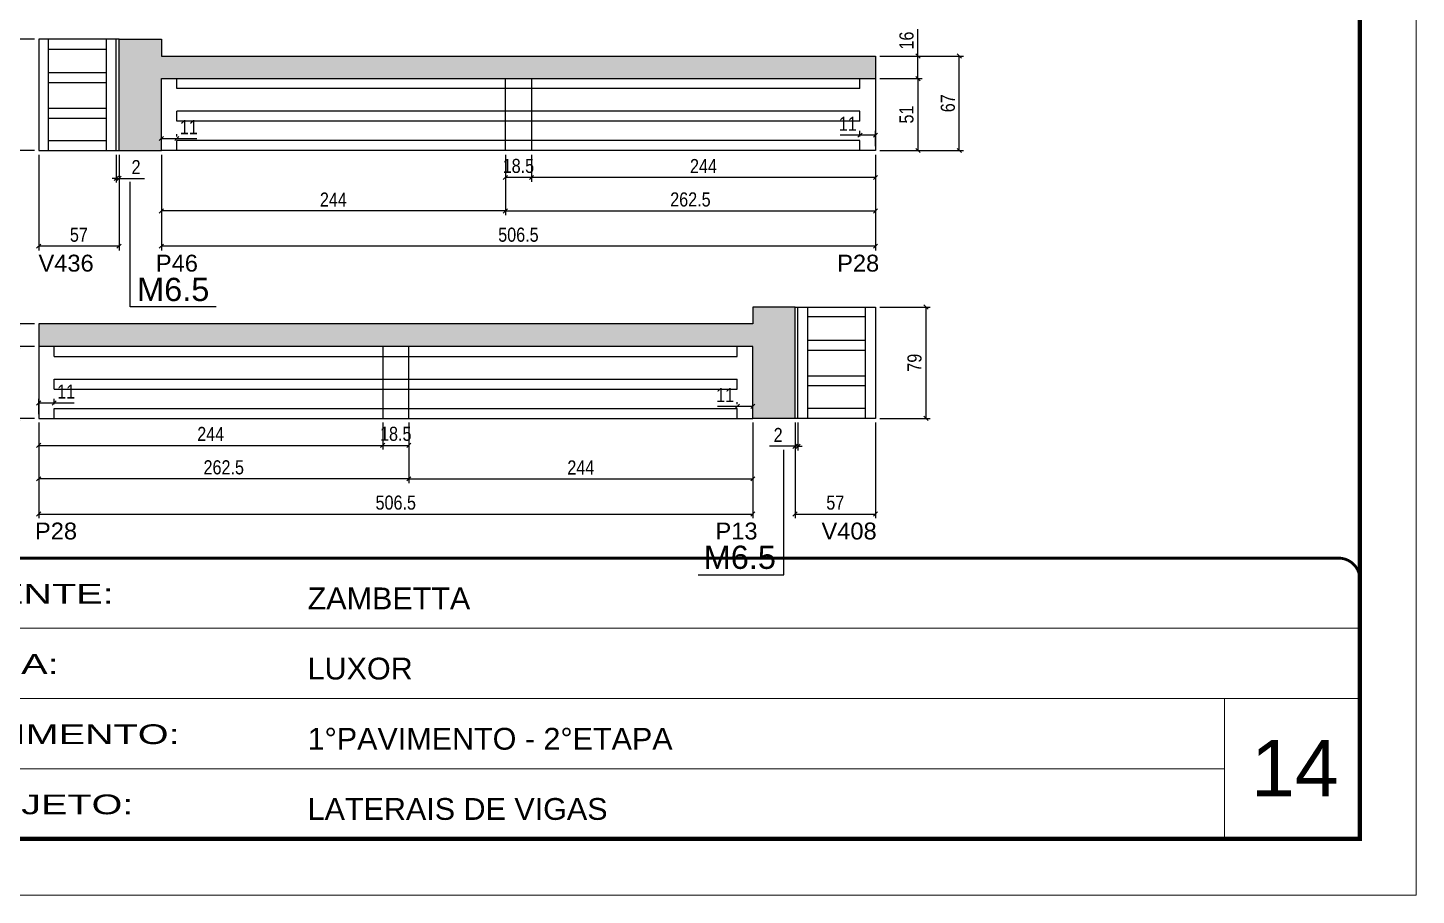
# Model space of a CAD drawing. Extents: x 3309 to 9563, y -2522 to 14608.
# Drawn here: x 5408 to 6393, y 10112 to 10728 of the extents above; entities that cross this region are included whole.
import ezdxf

# ---------------------------------------------------------------- set-up
doc = ezdxf.new("R2010")
doc.units = 0
doc.linetypes.add('CONTINUO', pattern=[0])
doc.linetypes.add('DASHED', pattern=[0.75, 0.5, -0.25])
for name, color, linetype in [('5', 5, 'Continuous'), ('COTA', 241, 'Continuous'), ('NOMENCLATURA', 7, 'Continuous'), ('Painéis', 200, 'Continuous'), ('SARR_2.2x7', 40, 'Continuous')]:
    doc.layers.add(name, color=color, linetype=linetype)
for name, color, linetype, lineweight in [('CARIMBO', 255, 'Continuous', 9), ('Folhas', 255, 'Continuous', 9), ('SARRAFO DE PRESSAO', 251, 'DASHED', 9)]:
    doc.layers.add(name, color=color, linetype=linetype, lineweight=lineweight)
doc.styles.add('ARIAL', font='arial.ttf')
doc.styles.add('COTA TECNICA', font='techl___.ttf', dxfattribs={"height": 10})
doc.styles.get("Standard").update_dxf_attribs({"font": 'arial.ttf'})
doc.styles.add('Tecnologia', font='')
doc.styles.get('Tecnologia').set_extended_font_data('Forgotten Futurist')
doc.dimstyles.new('PAINEL', dxfattribs={"dimtxt": 10, "dimasz": 3, "dimexe": 3, "dimexo": 3, "dimgap": 3, "dimtad": 1, "dimdec": 1, "dimzin": 12, "dimdsep": 46, "dimtxsty": 'COTA TECNICA', "dimblk1": 'OBLIQUE', "dimblk2": 'OBLIQUE', "dimsah": 1, "dimcen": 0.9, "dimclrd": 4, "dimclre": 4, "dimclrt": 240, "dimadec": 1, "dimazin": 3, "dimtfac": 1, "dimtdec": 1, "dimtmove": 0, "dimatfit": 3, "dimfxl": 1, "dimtolj": 1, "dimtzin": 12, "dimarcsym": 0})

# ---------------------------------------------------------------- blocks, each defined once
blk = doc.blocks.new('9999999999')
at = {"color": 30, "linetype": 'CONTINUO'}
for p, q in [((98564.56, 34379.64), (99583.98, 34379.64)), ((98564.56, 34329.83), (99487.98, 34329.83)), ((99583.98, 34329.83), (99487.98, 34329.83)), ((99487.98, 34329.83), (99487.98, 34230.21)), ((98564.56, 34280.02), (99487.98, 34280.02))]:
    blk.add_line(p, q, dxfattribs=at)
at = {"color": 30, "linetype": 'CONTINUO', "const_width": 2}
blk.add_lwpolyline([(99583.98, 34230.21), (99583.98, 34414.45, 0.414214), (99568.98, 34429.45), (98228.98, 34429.45, 0.414214), (98213.98, 34414.45), (98213.98, 34245.21, 0.414214), (98228.98, 34230.21), (99583.98, 34230.21)], format="xyb", dxfattribs=at)
at = {"layer": 'Folhas'}
blk.add_lwpolyline([(98138.98, 34190.21), (99623.98, 34190.21), (99623.98, 35240.21), (98138.98, 35240.21)], close=True, dxfattribs=at)
at = {"layer": 'Folhas', "color": 30, "const_width": 3}
blk.add_lwpolyline([(98213.98, 34230.21), (99583.98, 34230.21), (99583.98, 35200.21), (98213.98, 35200.21)], close=True, dxfattribs=at)
at = {"color": 7, "linetype": 'Continuous', "ltscale": 5, "style": 'ARIAL'}
for s, height, p in [('ZAMBETTA', 15.483, (98837.68, 34393.13)), ('LUXOR', 15.483, (98837.68, 34343.32)), ('1°PAVIMENTO - 2°ETAPA', 15.4829, (98837.68, 34293.51)), ('LATERAIS DE VIGAS', 15.4829, (98837.68, 34243.7))]:
    blk.add_text(s, height=height, dxfattribs=at).set_placement(p)
at = {"layer": 'Folhas', "color": 7, "style": 'Tecnologia', "width": 1.5}
for s, p in [('CLIENTE:', (98573.65, 34397.17)), ('OBRA:', (98573.65, 34347.31)), ('PAVIMENTO:', (98573.65, 34297.5)), ('PROJETO:', (98573.65, 34247.69))]:
    blk.add_text(s, height=14, dxfattribs=at).set_placement(p)
blk = doc.blocks.new('_Oblique')
at = {"color": 0, "linetype": 'ByBlock', "lineweight": -2}
blk.add_line((-0.5, -0.5), (0.5, 0.5), dxfattribs=at)
blk = doc.blocks.new('*D401')
at = {"layer": 'COTA', "color": 4, "lineweight": -2, "transparency": 16777216}
for p, q in [((5415.82, 10637.69), (5415.82, 10569.75)), ((5472.82, 10637.69), (5472.82, 10569.75)), ((5472.82, 10572.75), (5415.82, 10572.75))]:
    blk.add_line(p, q, dxfattribs=at)
at = {"layer": 'Defpoints', "color": 0, "transparency": 16777216}
for p in [(5415.82, 10640.69), (5472.82, 10640.69), (5415.82, 10572.75)]:
    blk.add_point(p, dxfattribs=at)
at = {"layer": 'COTA', "color": 4, "lineweight": -2, "transparency": 16777216, "xscale": 3, "yscale": 3, "zscale": 3, "rotation": 180}
blk.add_blockref('_Oblique', (5415.82, 10572.75), dxfattribs=at)
at = {"layer": 'COTA', "color": 4, "lineweight": -2, "transparency": 16777216, "xscale": 3, "yscale": 3, "zscale": 3}
blk.add_blockref('_Oblique', (5472.82, 10572.75), dxfattribs=at)
at = {"layer": 'COTA', "color": 240, "transparency": 16777216, "insert": (5444.32, 10580.86), "char_height": 10, "attachment_point": 5, "style": 'COTA TECNICA'}
blk.add_mtext('\\A1;57', dxfattribs=at)
blk = doc.blocks.new('*D402')
at = {"layer": 'COTA', "color": 4, "lineweight": -2, "transparency": 16777216}
for p, q in [((5502.82, 10637.69), (5502.82, 10569.75)), ((6009.32, 10637.69), (6009.32, 10569.75)), ((6009.32, 10572.75), (5502.82, 10572.75))]:
    blk.add_line(p, q, dxfattribs=at)
at = {"layer": 'Defpoints', "color": 0, "transparency": 16777216}
for p in [(5502.82, 10640.69), (6009.32, 10640.69), (5502.82, 10572.75)]:
    blk.add_point(p, dxfattribs=at)
at = {"layer": 'COTA', "color": 4, "lineweight": -2, "transparency": 16777216, "xscale": 3, "yscale": 3, "zscale": 3, "rotation": 180}
blk.add_blockref('_Oblique', (5502.82, 10572.75), dxfattribs=at)
at = {"layer": 'COTA', "color": 4, "lineweight": -2, "transparency": 16777216, "xscale": 3, "yscale": 3, "zscale": 3}
blk.add_blockref('_Oblique', (6009.32, 10572.75), dxfattribs=at)
at = {"layer": 'COTA', "color": 240, "transparency": 16777216, "insert": (5756.07, 10580.86), "char_height": 10, "attachment_point": 5, "style": 'COTA TECNICA'}
blk.add_mtext('\\A1;506.5', dxfattribs=at)
blk = doc.blocks.new('*D403')
at = {"layer": 'COTA', "color": 4, "lineweight": -2, "transparency": 16777216}
for p, q in [((5765.32, 10637.69), (5765.32, 10618.54)), ((6009.32, 10637.69), (6009.32, 10618.54)), ((6009.32, 10621.54), (5765.32, 10621.54))]:
    blk.add_line(p, q, dxfattribs=at)
at = {"layer": 'Defpoints', "color": 0, "transparency": 16777216}
for p in [(5765.32, 10640.69), (6009.32, 10640.69), (5765.32, 10621.54)]:
    blk.add_point(p, dxfattribs=at)
at = {"layer": 'COTA', "color": 4, "lineweight": -2, "transparency": 16777216, "xscale": 3, "yscale": 3, "zscale": 3, "rotation": 180}
blk.add_blockref('_Oblique', (5765.32, 10621.54), dxfattribs=at)
at = {"layer": 'COTA', "color": 4, "lineweight": -2, "transparency": 16777216, "xscale": 3, "yscale": 3, "zscale": 3}
blk.add_blockref('_Oblique', (6009.32, 10621.54), dxfattribs=at)
at = {"layer": 'COTA', "color": 240, "transparency": 16777216, "insert": (5887.32, 10629.62), "char_height": 10, "attachment_point": 5, "style": 'COTA TECNICA'}
blk.add_mtext('\\A1;244', dxfattribs=at)
blk = doc.blocks.new('*D397')
at = {"layer": 'COTA', "color": 4, "lineweight": -2, "transparency": 16777216}
for p, q in [((5502.82, 10637.69), (5502.82, 10594.76)), ((5746.82, 10637.69), (5746.82, 10594.76)), ((5746.82, 10597.76), (5502.82, 10597.76))]:
    blk.add_line(p, q, dxfattribs=at)
at = {"layer": 'Defpoints', "color": 0, "transparency": 16777216}
for p in [(5502.82, 10640.69), (5746.82, 10640.69), (5502.82, 10597.76)]:
    blk.add_point(p, dxfattribs=at)
at = {"layer": 'COTA', "color": 4, "lineweight": -2, "transparency": 16777216, "xscale": 3, "yscale": 3, "zscale": 3, "rotation": 180}
blk.add_blockref('_Oblique', (5502.82, 10597.76), dxfattribs=at)
at = {"layer": 'COTA', "color": 4, "lineweight": -2, "transparency": 16777216, "xscale": 3, "yscale": 3, "zscale": 3}
blk.add_blockref('_Oblique', (5746.82, 10597.76), dxfattribs=at)
at = {"layer": 'COTA', "color": 240, "transparency": 16777216, "insert": (5624.82, 10605.83), "char_height": 10, "attachment_point": 5, "style": 'COTA TECNICA'}
blk.add_mtext('\\A1;244', dxfattribs=at)
blk = doc.blocks.new('*D404')
at = {"layer": 'COTA', "color": 4, "lineweight": -2, "transparency": 16777216}
for p, q in [((5746.82, 10637.69), (5746.82, 10618.54)), ((5765.32, 10637.69), (5765.32, 10618.54)), ((5765.32, 10621.54), (5746.82, 10621.54))]:
    blk.add_line(p, q, dxfattribs=at)
at = {"layer": 'Defpoints', "color": 0, "transparency": 16777216}
for p in [(5746.82, 10640.69), (5765.32, 10640.69), (5746.82, 10621.54)]:
    blk.add_point(p, dxfattribs=at)
at = {"layer": 'COTA', "color": 4, "lineweight": -2, "transparency": 16777216, "xscale": 3, "yscale": 3, "zscale": 3, "rotation": 180}
blk.add_blockref('_Oblique', (5746.82, 10621.54), dxfattribs=at)
at = {"layer": 'COTA', "color": 4, "lineweight": -2, "transparency": 16777216, "xscale": 3, "yscale": 3, "zscale": 3}
blk.add_blockref('_Oblique', (5765.32, 10621.54), dxfattribs=at)
at = {"layer": 'COTA', "color": 240, "transparency": 16777216, "insert": (5756.07, 10629.68), "char_height": 10, "attachment_point": 5, "style": 'COTA TECNICA'}
blk.add_mtext('\\A1;18.5', dxfattribs=at)
blk = doc.blocks.new('*D405')
at = {"layer": 'COTA', "color": 4, "lineweight": -2, "transparency": 16777216}
for p, q in [((6012.32, 10691.69), (6042.47, 10691.69)), ((6039.47, 10691.69), (6039.47, 10640.69)), ((6012.32, 10640.69), (6042.47, 10640.69))]:
    blk.add_line(p, q, dxfattribs=at)
at = {"layer": 'Defpoints', "color": 0, "transparency": 16777216}
for p in [(6009.32, 10691.69), (6009.32, 10640.69), (6039.47, 10640.69)]:
    blk.add_point(p, dxfattribs=at)
at = {"layer": 'COTA', "color": 4, "lineweight": -2, "transparency": 16777216, "xscale": 3, "yscale": 3, "zscale": 3}
for p, rotation in [((6039.47, 10691.69), 90), ((6039.47, 10640.69), 270)]:
    blk.add_blockref('_Oblique', p, dxfattribs=dict(at, rotation=rotation))
at = {"layer": 'COTA', "color": 240, "transparency": 16777216, "insert": (6031.36, 10666.19), "char_height": 10, "attachment_point": 5, "rotation": 90, "style": 'COTA TECNICA'}
blk.add_mtext('\\A1;51', dxfattribs=at)
blk = doc.blocks.new('*D406')
at = {"layer": 'COTA', "color": 4, "lineweight": -2, "transparency": 16777216}
for p, q in [((6039.47, 10707.69), (6039.47, 10726.7)), ((6012.32, 10707.69), (6042.47, 10707.69)), ((6039.47, 10691.69), (6039.47, 10707.69)), ((6012.32, 10691.69), (6042.47, 10691.69))]:
    blk.add_line(p, q, dxfattribs=at)
at = {"layer": 'Defpoints', "color": 0, "transparency": 16777216}
for p in [(6009.32, 10707.69), (6039.47, 10707.69), (6009.32, 10691.69)]:
    blk.add_point(p, dxfattribs=at)
at = {"layer": 'COTA', "color": 4, "lineweight": -2, "transparency": 16777216, "xscale": 3, "yscale": 3, "zscale": 3}
for p, rotation in [((6039.47, 10707.69), 90), ((6039.47, 10691.69), 270)]:
    blk.add_blockref('_Oblique', p, dxfattribs=dict(at, rotation=rotation))
at = {"layer": 'COTA', "color": 240, "transparency": 16777216, "insert": (6031.37, 10718.7), "char_height": 10, "attachment_point": 5, "rotation": 90, "style": 'COTA TECNICA'}
blk.add_mtext('\\A1;16', dxfattribs=at)
blk = doc.blocks.new('*D407')
at = {"layer": 'COTA', "color": 4, "lineweight": -2, "transparency": 16777216}
for p, q in [((6012.32, 10707.69), (6071.8, 10707.69)), ((6068.8, 10640.69), (6068.8, 10707.69)), ((6012.32, 10640.69), (6071.8, 10640.69))]:
    blk.add_line(p, q, dxfattribs=at)
at = {"layer": 'Defpoints', "color": 0, "transparency": 16777216}
for p in [(6009.32, 10707.69), (6068.8, 10707.69), (6009.32, 10640.69)]:
    blk.add_point(p, dxfattribs=at)
at = {"layer": 'COTA', "color": 4, "lineweight": -2, "transparency": 16777216, "xscale": 3, "yscale": 3, "zscale": 3}
for p, rotation in [((6068.8, 10707.69), 90), ((6068.8, 10640.69), 270)]:
    blk.add_blockref('_Oblique', p, dxfattribs=dict(at, rotation=rotation))
at = {"layer": 'COTA', "color": 240, "transparency": 16777216, "insert": (6060.7, 10674.19), "char_height": 10, "attachment_point": 5, "rotation": 90, "style": 'COTA TECNICA'}
blk.add_mtext('\\A1;67', dxfattribs=at)
blk = doc.blocks.new('*D408')
at = {"layer": 'COTA', "color": 4, "lineweight": -2, "transparency": 16777216}
for p, q in [((5746.82, 10637.69), (5746.82, 10594.76)), ((6009.32, 10637.69), (6009.32, 10594.76)), ((5746.82, 10597.76), (6009.32, 10597.76))]:
    blk.add_line(p, q, dxfattribs=at)
at = {"layer": 'Defpoints', "color": 0, "transparency": 16777216}
for p in [(5746.82, 10640.69), (6009.32, 10640.69), (6009.32, 10597.76)]:
    blk.add_point(p, dxfattribs=at)
at = {"layer": 'COTA', "color": 4, "lineweight": -2, "transparency": 16777216, "xscale": 3, "yscale": 3, "zscale": 3, "rotation": 180}
blk.add_blockref('_Oblique', (5746.82, 10597.76), dxfattribs=at)
at = {"layer": 'COTA', "color": 4, "lineweight": -2, "transparency": 16777216, "xscale": 3, "yscale": 3, "zscale": 3}
blk.add_blockref('_Oblique', (6009.32, 10597.76), dxfattribs=at)
at = {"layer": 'COTA', "color": 240, "transparency": 16777216, "insert": (5878.07, 10605.87), "char_height": 10, "attachment_point": 5, "style": 'COTA TECNICA'}
blk.add_mtext('\\A1;262.5', dxfattribs=at)
blk = doc.blocks.new('*D409')
at = {"layer": 'COTA', "color": 4, "lineweight": -2, "transparency": 16777216}
for p, q in [((5502.82, 10650.69), (5502.82, 10652.16)), ((5502.82, 10649.16), (5513.82, 10649.16)), ((5513.82, 10650.69), (5513.82, 10652.16)), ((5513.82, 10649.16), (5527.91, 10649.16))]:
    blk.add_line(p, q, dxfattribs=at)
at = {"layer": 'Defpoints', "color": 0, "transparency": 16777216}
for p in [(5502.82, 10647.69), (5513.82, 10649.16), (5513.82, 10647.69)]:
    blk.add_point(p, dxfattribs=at)
at = {"layer": 'COTA', "color": 4, "lineweight": -2, "transparency": 16777216, "xscale": 3, "yscale": 3, "zscale": 3, "rotation": 180}
blk.add_blockref('_Oblique', (5502.82, 10649.16), dxfattribs=at)
at = {"layer": 'COTA', "color": 4, "lineweight": -2, "transparency": 16777216, "xscale": 3, "yscale": 3, "zscale": 3}
blk.add_blockref('_Oblique', (5513.82, 10649.16), dxfattribs=at)
at = {"layer": 'COTA', "color": 240, "transparency": 16777216, "insert": (5522.36, 10657.22), "char_height": 10, "attachment_point": 5, "style": 'COTA TECNICA'}
blk.add_mtext('\\A1;11', dxfattribs=at)
blk = doc.blocks.new('*D410')
at = {"layer": 'COTA', "color": 4, "lineweight": -2, "transparency": 16777216}
for p, q in [((5998.32, 10651.59), (5984.23, 10651.59)), ((5998.32, 10650.69), (5998.32, 10654.59)), ((6009.32, 10651.59), (5998.32, 10651.59)), ((6009.32, 10643.69), (6009.32, 10654.59))]:
    blk.add_line(p, q, dxfattribs=at)
at = {"layer": 'Defpoints', "color": 0, "transparency": 16777216}
for p in [(5998.32, 10651.59), (5998.32, 10647.69), (6009.32, 10640.69)]:
    blk.add_point(p, dxfattribs=at)
at = {"layer": 'COTA', "color": 4, "lineweight": -2, "transparency": 16777216, "xscale": 3, "yscale": 3, "zscale": 3, "rotation": 180}
blk.add_blockref('_Oblique', (5998.32, 10651.59), dxfattribs=at)
at = {"layer": 'COTA', "color": 4, "lineweight": -2, "transparency": 16777216, "xscale": 3, "yscale": 3, "zscale": 3}
blk.add_blockref('_Oblique', (6009.32, 10651.59), dxfattribs=at)
at = {"layer": 'COTA', "color": 240, "transparency": 16777216, "insert": (5989.77, 10659.65), "char_height": 10, "attachment_point": 5, "style": 'COTA TECNICA'}
blk.add_mtext('\\A1;11', dxfattribs=at)
blk = doc.blocks.new('*D398')
at = {"layer": 'COTA', "color": 4, "lineweight": -2, "transparency": 16777216}
for p, q in [((5470.82, 10637.69), (5470.82, 10617.9)), ((5472.82, 10637.69), (5472.82, 10617.9)), ((5470.82, 10620.9), (5467.82, 10620.9)), ((5470.82, 10620.9), (5472.82, 10620.9)), ((5472.82, 10620.9), (5490.93, 10620.9))]:
    blk.add_line(p, q, dxfattribs=at)
at = {"layer": 'Defpoints', "color": 0, "transparency": 16777216}
for p in [(5470.82, 10640.69), (5472.82, 10640.69), (5472.82, 10620.9)]:
    blk.add_point(p, dxfattribs=at)
at = {"layer": 'COTA', "color": 4, "lineweight": -2, "transparency": 16777216, "xscale": 3, "yscale": 3, "zscale": 3}
blk.add_blockref('_Oblique', (5470.82, 10620.9), dxfattribs=at)
at = {"layer": 'COTA', "color": 4, "lineweight": -2, "transparency": 16777216, "xscale": 3, "yscale": 3, "zscale": 3, "rotation": 180}
blk.add_blockref('_Oblique', (5472.82, 10620.9), dxfattribs=at)
at = {"layer": 'COTA', "color": 240, "transparency": 16777216, "insert": (5484.87, 10628.9), "char_height": 10, "attachment_point": 5, "style": 'COTA TECNICA'}
blk.add_mtext('\\A1;2', dxfattribs=at)
blk = doc.blocks.new('*D411')
at = {"layer": 'COTA', "color": 4, "lineweight": -2, "transparency": 16777216}
for p, q in [((5952.32, 10447.58), (5952.32, 10379.63)), ((6009.32, 10447.58), (6009.32, 10379.63)), ((5952.32, 10382.63), (6009.32, 10382.63))]:
    blk.add_line(p, q, dxfattribs=at)
at = {"layer": 'Defpoints', "color": 0, "transparency": 16777216}
for p in [(5952.32, 10450.58), (6009.32, 10450.58), (6009.32, 10382.63)]:
    blk.add_point(p, dxfattribs=at)
at = {"layer": 'COTA', "color": 4, "lineweight": -2, "transparency": 16777216, "xscale": 3, "yscale": 3, "zscale": 3, "rotation": 180}
blk.add_blockref('_Oblique', (5952.32, 10382.63), dxfattribs=at)
at = {"layer": 'COTA', "color": 4, "lineweight": -2, "transparency": 16777216, "xscale": 3, "yscale": 3, "zscale": 3}
blk.add_blockref('_Oblique', (6009.32, 10382.63), dxfattribs=at)
at = {"layer": 'COTA', "color": 240, "transparency": 16777216, "insert": (5980.82, 10390.74), "char_height": 10, "attachment_point": 5, "style": 'COTA TECNICA'}
blk.add_mtext('\\A1;57', dxfattribs=at)
blk = doc.blocks.new('*D412')
at = {"layer": 'COTA', "color": 4, "lineweight": -2, "transparency": 16777216}
for p, q in [((5415.82, 10447.58), (5415.82, 10379.63)), ((5922.32, 10447.58), (5922.32, 10379.63)), ((5415.82, 10382.63), (5922.32, 10382.63))]:
    blk.add_line(p, q, dxfattribs=at)
at = {"layer": 'Defpoints', "color": 0, "transparency": 16777216}
for p in [(5415.82, 10450.58), (5922.32, 10450.58), (5922.32, 10382.63)]:
    blk.add_point(p, dxfattribs=at)
at = {"layer": 'COTA', "color": 4, "lineweight": -2, "transparency": 16777216, "xscale": 3, "yscale": 3, "zscale": 3, "rotation": 180}
blk.add_blockref('_Oblique', (5415.82, 10382.63), dxfattribs=at)
at = {"layer": 'COTA', "color": 4, "lineweight": -2, "transparency": 16777216, "xscale": 3, "yscale": 3, "zscale": 3}
blk.add_blockref('_Oblique', (5922.32, 10382.63), dxfattribs=at)
at = {"layer": 'COTA', "color": 240, "transparency": 16777216, "insert": (5669.07, 10390.74), "char_height": 10, "attachment_point": 5, "style": 'COTA TECNICA'}
blk.add_mtext('\\A1;506.5', dxfattribs=at)
blk = doc.blocks.new('*D413')
at = {"layer": 'COTA', "color": 4, "lineweight": -2, "transparency": 16777216}
for p, q in [((5415.82, 10447.58), (5415.82, 10428.43)), ((5659.82, 10447.58), (5659.82, 10428.43)), ((5415.82, 10431.43), (5659.82, 10431.43))]:
    blk.add_line(p, q, dxfattribs=at)
at = {"layer": 'Defpoints', "color": 0, "transparency": 16777216}
for p in [(5415.82, 10450.58), (5659.82, 10450.58), (5659.82, 10431.43)]:
    blk.add_point(p, dxfattribs=at)
at = {"layer": 'COTA', "color": 4, "lineweight": -2, "transparency": 16777216, "xscale": 3, "yscale": 3, "zscale": 3, "rotation": 180}
blk.add_blockref('_Oblique', (5415.82, 10431.43), dxfattribs=at)
at = {"layer": 'COTA', "color": 4, "lineweight": -2, "transparency": 16777216, "xscale": 3, "yscale": 3, "zscale": 3}
blk.add_blockref('_Oblique', (5659.82, 10431.43), dxfattribs=at)
at = {"layer": 'COTA', "color": 240, "transparency": 16777216, "insert": (5537.82, 10439.51), "char_height": 10, "attachment_point": 5, "style": 'COTA TECNICA'}
blk.add_mtext('\\A1;244', dxfattribs=at)
blk = doc.blocks.new('*D399')
at = {"layer": 'COTA', "color": 4, "lineweight": -2, "transparency": 16777216}
for p, q in [((5678.32, 10447.58), (5678.32, 10404.65)), ((5922.32, 10447.58), (5922.32, 10404.65)), ((5678.32, 10407.65), (5922.32, 10407.65))]:
    blk.add_line(p, q, dxfattribs=at)
at = {"layer": 'Defpoints', "color": 0, "transparency": 16777216}
for p in [(5678.32, 10450.58), (5922.32, 10450.58), (5922.32, 10407.65)]:
    blk.add_point(p, dxfattribs=at)
at = {"layer": 'COTA', "color": 4, "lineweight": -2, "transparency": 16777216, "xscale": 3, "yscale": 3, "zscale": 3, "rotation": 180}
blk.add_blockref('_Oblique', (5678.32, 10407.65), dxfattribs=at)
at = {"layer": 'COTA', "color": 4, "lineweight": -2, "transparency": 16777216, "xscale": 3, "yscale": 3, "zscale": 3}
blk.add_blockref('_Oblique', (5922.32, 10407.65), dxfattribs=at)
at = {"layer": 'COTA', "color": 240, "transparency": 16777216, "insert": (5800.32, 10415.72), "char_height": 10, "attachment_point": 5, "style": 'COTA TECNICA'}
blk.add_mtext('\\A1;244', dxfattribs=at)
blk = doc.blocks.new('*D414')
at = {"layer": 'COTA', "color": 4, "lineweight": -2, "transparency": 16777216}
for p, q in [((5659.82, 10447.58), (5659.82, 10428.43)), ((5678.32, 10447.58), (5678.32, 10428.43)), ((5659.82, 10431.43), (5678.32, 10431.43))]:
    blk.add_line(p, q, dxfattribs=at)
at = {"layer": 'Defpoints', "color": 0, "transparency": 16777216}
for p in [(5659.82, 10450.58), (5678.32, 10450.58), (5678.32, 10431.43)]:
    blk.add_point(p, dxfattribs=at)
at = {"layer": 'COTA', "color": 4, "lineweight": -2, "transparency": 16777216, "xscale": 3, "yscale": 3, "zscale": 3, "rotation": 180}
blk.add_blockref('_Oblique', (5659.82, 10431.43), dxfattribs=at)
at = {"layer": 'COTA', "color": 4, "lineweight": -2, "transparency": 16777216, "xscale": 3, "yscale": 3, "zscale": 3}
blk.add_blockref('_Oblique', (5678.32, 10431.43), dxfattribs=at)
at = {"layer": 'COTA', "color": 240, "transparency": 16777216, "insert": (5669.07, 10439.56), "char_height": 10, "attachment_point": 5, "style": 'COTA TECNICA'}
blk.add_mtext('\\A1;18.5', dxfattribs=at)
blk = doc.blocks.new('*D415')
at = {"layer": 'COTA', "color": 4, "lineweight": -2, "transparency": 16777216}
for p, q in [((5415.82, 10447.58), (5415.82, 10404.65)), ((5678.32, 10447.58), (5678.32, 10404.65)), ((5678.32, 10407.65), (5415.82, 10407.65))]:
    blk.add_line(p, q, dxfattribs=at)
at = {"layer": 'Defpoints', "color": 0, "transparency": 16777216}
for p in [(5415.82, 10450.58), (5678.32, 10450.58), (5415.82, 10407.65)]:
    blk.add_point(p, dxfattribs=at)
at = {"layer": 'COTA', "color": 4, "lineweight": -2, "transparency": 16777216, "xscale": 3, "yscale": 3, "zscale": 3, "rotation": 180}
blk.add_blockref('_Oblique', (5415.82, 10407.65), dxfattribs=at)
at = {"layer": 'COTA', "color": 4, "lineweight": -2, "transparency": 16777216, "xscale": 3, "yscale": 3, "zscale": 3}
blk.add_blockref('_Oblique', (5678.32, 10407.65), dxfattribs=at)
at = {"layer": 'COTA', "color": 240, "transparency": 16777216, "insert": (5547.07, 10415.76), "char_height": 10, "attachment_point": 5, "style": 'COTA TECNICA'}
blk.add_mtext('\\A1;262.5', dxfattribs=at)
blk = doc.blocks.new('*D416')
at = {"layer": 'COTA', "color": 4, "lineweight": -2, "transparency": 16777216}
for p, q in [((5911.32, 10459.05), (5897.23, 10459.05)), ((5911.32, 10460.58), (5911.32, 10462.05)), ((5922.32, 10459.05), (5911.32, 10459.05)), ((5922.32, 10460.58), (5922.32, 10462.05))]:
    blk.add_line(p, q, dxfattribs=at)
at = {"layer": 'Defpoints', "color": 0, "transparency": 16777216}
for p in [(5911.32, 10459.05), (5911.32, 10457.58), (5922.32, 10457.58)]:
    blk.add_point(p, dxfattribs=at)
at = {"layer": 'COTA', "color": 4, "lineweight": -2, "transparency": 16777216, "xscale": 3, "yscale": 3, "zscale": 3, "rotation": 180}
blk.add_blockref('_Oblique', (5911.32, 10459.05), dxfattribs=at)
at = {"layer": 'COTA', "color": 4, "lineweight": -2, "transparency": 16777216, "xscale": 3, "yscale": 3, "zscale": 3}
blk.add_blockref('_Oblique', (5922.32, 10459.05), dxfattribs=at)
at = {"layer": 'COTA', "color": 240, "transparency": 16777216, "insert": (5902.77, 10467.11), "char_height": 10, "attachment_point": 5, "style": 'COTA TECNICA'}
blk.add_mtext('\\A1;11', dxfattribs=at)
blk = doc.blocks.new('*D417')
at = {"layer": 'COTA', "color": 4, "lineweight": -2, "transparency": 16777216}
for p, q in [((5415.82, 10453.58), (5415.82, 10464.48)), ((5415.82, 10461.48), (5426.82, 10461.48)), ((5426.82, 10460.58), (5426.82, 10464.48)), ((5426.82, 10461.48), (5440.91, 10461.48))]:
    blk.add_line(p, q, dxfattribs=at)
at = {"layer": 'Defpoints', "color": 0, "transparency": 16777216}
for p in [(5426.82, 10461.48), (5415.82, 10450.58), (5426.82, 10457.58)]:
    blk.add_point(p, dxfattribs=at)
at = {"layer": 'COTA', "color": 4, "lineweight": -2, "transparency": 16777216, "xscale": 3, "yscale": 3, "zscale": 3, "rotation": 180}
blk.add_blockref('_Oblique', (5415.82, 10461.48), dxfattribs=at)
at = {"layer": 'COTA', "color": 4, "lineweight": -2, "transparency": 16777216, "xscale": 3, "yscale": 3, "zscale": 3}
blk.add_blockref('_Oblique', (5426.82, 10461.48), dxfattribs=at)
at = {"layer": 'COTA', "color": 240, "transparency": 16777216, "insert": (5435.36, 10469.54), "char_height": 10, "attachment_point": 5, "style": 'COTA TECNICA'}
blk.add_mtext('\\A1;11', dxfattribs=at)
blk = doc.blocks.new('*D400')
at = {"layer": 'COTA', "color": 4, "lineweight": -2, "transparency": 16777216}
for p, q in [((5952.32, 10447.58), (5952.32, 10427.79)), ((5954.32, 10447.58), (5954.32, 10427.79)), ((5952.32, 10430.79), (5934.21, 10430.79)), ((5954.32, 10430.79), (5952.32, 10430.79)), ((5954.32, 10430.79), (5957.32, 10430.79))]:
    blk.add_line(p, q, dxfattribs=at)
at = {"layer": 'Defpoints', "color": 0, "transparency": 16777216}
for p in [(5952.32, 10450.58), (5954.32, 10450.58), (5952.32, 10430.79)]:
    blk.add_point(p, dxfattribs=at)
at = {"layer": 'COTA', "color": 4, "lineweight": -2, "transparency": 16777216, "xscale": 3, "yscale": 3, "zscale": 3}
blk.add_blockref('_Oblique', (5952.32, 10430.79), dxfattribs=at)
at = {"layer": 'COTA', "color": 4, "lineweight": -2, "transparency": 16777216, "xscale": 3, "yscale": 3, "zscale": 3, "rotation": 180}
blk.add_blockref('_Oblique', (5954.32, 10430.79), dxfattribs=at)
at = {"layer": 'COTA', "color": 240, "transparency": 16777216, "insert": (5940.26, 10438.79), "char_height": 10, "attachment_point": 5, "style": 'COTA TECNICA'}
blk.add_mtext('\\A1;2', dxfattribs=at)
blk = doc.blocks.new('*D418')
at = {"layer": 'COTA', "color": 4, "lineweight": -2, "transparency": 16777216}
for p, q in [((5412.82, 10719.69), (5387.59, 10719.69)), ((5390.59, 10640.69), (5390.59, 10719.69)), ((5412.82, 10640.69), (5387.59, 10640.69))]:
    blk.add_line(p, q, dxfattribs=at)
at = {"layer": 'Defpoints', "color": 0, "transparency": 16777216}
for p in [(5390.59, 10719.69), (5415.82, 10719.69), (5415.82, 10640.69)]:
    blk.add_point(p, dxfattribs=at)
at = {"layer": 'COTA', "color": 4, "lineweight": -2, "transparency": 16777216, "xscale": 3, "yscale": 3, "zscale": 3}
for p, rotation in [((5390.59, 10719.69), 90), ((5390.59, 10640.69), 270)]:
    blk.add_blockref('_Oblique', p, dxfattribs=dict(at, rotation=rotation))
at = {"layer": 'COTA', "color": 240, "transparency": 16777216, "insert": (5382.49, 10680.19), "char_height": 10, "attachment_point": 5, "rotation": 90, "style": 'COTA TECNICA'}
blk.add_mtext('\\A1;79', dxfattribs=at)
blk = doc.blocks.new('*D419')
at = {"layer": 'COTA', "color": 4, "lineweight": -2, "transparency": 16777216}
for p, q in [((5412.82, 10501.58), (5397.92, 10501.58)), ((5400.92, 10501.58), (5400.92, 10450.58)), ((5412.82, 10450.58), (5397.92, 10450.58))]:
    blk.add_line(p, q, dxfattribs=at)
at = {"layer": 'Defpoints', "color": 0, "transparency": 16777216}
for p in [(5415.82, 10501.58), (5400.92, 10450.58), (5415.82, 10450.58)]:
    blk.add_point(p, dxfattribs=at)
at = {"layer": 'COTA', "color": 4, "lineweight": -2, "transparency": 16777216, "xscale": 3, "yscale": 3, "zscale": 3}
for p, rotation in [((5400.92, 10501.58), 90), ((5400.92, 10450.58), 270)]:
    blk.add_blockref('_Oblique', p, dxfattribs=dict(at, rotation=rotation))
at = {"layer": 'COTA', "color": 240, "transparency": 16777216, "insert": (5392.81, 10476.08), "char_height": 10, "attachment_point": 5, "rotation": 90, "style": 'COTA TECNICA'}
blk.add_mtext('\\A1;51', dxfattribs=at)
blk = doc.blocks.new('*D420')
at = {"layer": 'COTA', "color": 4, "lineweight": -2, "transparency": 16777216}
for p, q in [((5400.92, 10517.58), (5400.92, 10536.59)), ((5412.82, 10517.58), (5397.92, 10517.58)), ((5400.92, 10501.58), (5400.92, 10517.58)), ((5412.82, 10501.58), (5397.92, 10501.58))]:
    blk.add_line(p, q, dxfattribs=at)
at = {"layer": 'Defpoints', "color": 0, "transparency": 16777216}
for p in [(5400.92, 10517.58), (5415.82, 10517.58), (5415.82, 10501.58)]:
    blk.add_point(p, dxfattribs=at)
at = {"layer": 'COTA', "color": 4, "lineweight": -2, "transparency": 16777216, "xscale": 3, "yscale": 3, "zscale": 3}
for p, rotation in [((5400.92, 10517.58), 90), ((5400.92, 10501.58), 270)]:
    blk.add_blockref('_Oblique', p, dxfattribs=dict(at, rotation=rotation))
at = {"layer": 'COTA', "color": 240, "transparency": 16777216, "insert": (5392.82, 10528.58), "char_height": 10, "attachment_point": 5, "rotation": 90, "style": 'COTA TECNICA'}
blk.add_mtext('\\A1;16', dxfattribs=at)
blk = doc.blocks.new('*D421')
at = {"layer": 'COTA', "color": 4, "lineweight": -2, "transparency": 16777216}
for p, q in [((5412.82, 10517.58), (5368.92, 10517.58)), ((5371.92, 10450.58), (5371.92, 10517.58)), ((5412.82, 10450.58), (5368.92, 10450.58))]:
    blk.add_line(p, q, dxfattribs=at)
at = {"layer": 'Defpoints', "color": 0, "transparency": 16777216}
for p in [(5371.92, 10517.58), (5415.82, 10517.58), (5415.82, 10450.58)]:
    blk.add_point(p, dxfattribs=at)
at = {"layer": 'COTA', "color": 4, "lineweight": -2, "transparency": 16777216, "xscale": 3, "yscale": 3, "zscale": 3}
for p, rotation in [((5371.92, 10517.58), 90), ((5371.92, 10450.58), 270)]:
    blk.add_blockref('_Oblique', p, dxfattribs=dict(at, rotation=rotation))
at = {"layer": 'COTA', "color": 240, "transparency": 16777216, "insert": (5363.82, 10484.08), "char_height": 10, "attachment_point": 5, "rotation": 90, "style": 'COTA TECNICA'}
blk.add_mtext('\\A1;67', dxfattribs=at)
blk = doc.blocks.new('*D422')
at = {"layer": 'COTA', "color": 4, "lineweight": -2, "transparency": 16777216}
for p, q in [((6012.32, 10529.58), (6048.14, 10529.58)), ((6045.14, 10529.58), (6045.14, 10450.58)), ((6012.32, 10450.58), (6048.14, 10450.58))]:
    blk.add_line(p, q, dxfattribs=at)
at = {"layer": 'Defpoints', "color": 0, "transparency": 16777216}
for p in [(6009.32, 10529.58), (6009.32, 10450.58), (6045.14, 10450.58)]:
    blk.add_point(p, dxfattribs=at)
at = {"layer": 'COTA', "color": 4, "lineweight": -2, "transparency": 16777216, "xscale": 3, "yscale": 3, "zscale": 3}
for p, rotation in [((6045.14, 10529.58), 90), ((6045.14, 10450.58), 270)]:
    blk.add_blockref('_Oblique', p, dxfattribs=dict(at, rotation=rotation))
at = {"layer": 'COTA', "color": 240, "transparency": 16777216, "insert": (6037.03, 10490.08), "char_height": 10, "attachment_point": 5, "rotation": 90, "style": 'COTA TECNICA'}
blk.add_mtext('\\A1;79', dxfattribs=at)

msp = doc.modelspace()

# ---------------------------------------------------------------- hatches: boundary and pattern name
at = {"layer": 'COTA'}
h = msp.add_hatch(dxfattribs=at)
h.set_pattern_fill('AR-CONC', color=256, scale=0.03)
h.set_pattern_definition([(50, (1686.7783, 780.4707), (5.46554, -0.4781726), [0.5715, -6.2865]), (355, (1686.778, 780.471), (-1.0573026, 5.7317054), [0.4572, -5.0292175]), (100.451445, (1687.2337, 780.431), (4.4082374, 5.2535326), [0.4857003, -5.3427073]), (46.1842, (1686.778, 781.995), (8.1323712, -1.26127), [0.85725, -9.42975]), (96.63556, (1687.456, 781.89), (7.122124, 7.422784), [0.728551, -8.014068]), (351.18415, (1686.778, 781.995), (7.122124, 7.422784), [0.685799, -7.543792]), (21, (1687.5403, 781.6137), (4.5484317, -3.067956), [0.5715, -6.2865]), (326, (1687.54, 781.614), (1.8540609, 5.525639), [0.4572, -5.0292]), (71.451445, (1687.9193, 781.358), (6.4024926, 2.457683), [0.4857003, -5.342698]), (37.5, (1686.7783, 780.4707), (0.0926581, 2.53665117), [0, -4.96824, 0, -5.1054, 0, -5.04825]), (7.5, (1686.7783, 780.4707), (2.0045899, 3.00541724), [0, -2.91084, 0, -4.85394, 0, -1.92405]), (327.5, (1685.079, 780.4707), (4.06771786, -0.17186232), [0, -1.905, 0, -5.9436, 0, -7.8867]), (317.5, (1684.317, 780.4707), (4.4438754, 0.7627947), [0, -2.4765, 0, -3.94716, 0, -5.6007])])
h.paths.add_polyline_path([(5472.82, 10640.69), (5502.82, 10640.69), (5502.82, 10691.69), (6009.32, 10691.69), (6009.32, 10707.69), (5502.82, 10707.69), (5502.82, 10719.69), (5472.82, 10719.69)])
h = msp.add_hatch(dxfattribs=at)
h.set_pattern_fill('AR-CONC', color=256, scale=0.03)
h.set_pattern_definition([(50, (1686.7783, 590.3597), (5.46554, -0.4781726), [0.5715, -6.2865]), (355, (1686.778, 590.3597), (-1.0573026, 5.7317054), [0.4572, -5.0292175]), (100.451445, (1687.2337, 590.32), (4.4082374, 5.2535326), [0.4857003, -5.3427073]), (46.1842, (1686.778, 591.884), (8.1323712, -1.26127), [0.85725, -9.42975]), (96.63556, (1687.456, 591.7786), (7.122124, 7.422784), [0.728551, -8.014068]), (351.18415, (1686.778, 591.884), (7.122124, 7.422784), [0.685799, -7.543792]), (21, (1687.5403, 591.5027), (4.5484317, -3.067956), [0.5715, -6.2865]), (326, (1687.54, 591.5027), (1.8540609, 5.525639), [0.4572, -5.0292]), (71.451445, (1687.9193, 591.247), (6.4024926, 2.457683), [0.4857003, -5.342698]), (37.5, (1686.7783, 590.3597), (0.0926581, 2.53665117), [0, -4.96824, 0, -5.1054, 0, -5.04825]), (7.5, (1686.7783, 590.3597), (2.0045899, 3.00541724), [0, -2.91084, 0, -4.85394, 0, -1.92405]), (327.5, (1685.079, 590.3597), (4.06771786, -0.17186232), [0, -1.905, 0, -5.9436, 0, -7.8867]), (317.5, (1684.317, 590.3597), (4.4438754, 0.7627947), [0, -2.4765, 0, -3.94716, 0, -5.6007])])
h.paths.add_polyline_path([(5952.32, 10529.58), (5922.32, 10529.58), (5922.32, 10517.58), (5415.82, 10517.58), (5415.82, 10501.58), (5922.32, 10501.58), (5922.32, 10450.58), (5952.32, 10450.58)])

# ---------------------------------------------------------------- linework, layer by layer
for p, q in [((5472.82, 10719.69), (5502.82, 10719.69)), ((5502.82, 10719.69), (5502.82, 10707.69)), ((5502.82, 10707.69), (6009.32, 10707.69)), ((6009.32, 10707.69), (6009.32, 10691.69)), ((5472.82, 10640.69), (5502.82, 10640.69)), ((5952.32, 10529.58), (5922.32, 10529.58)), ((5922.32, 10529.58), (5922.32, 10517.58)), ((5922.32, 10517.58), (5415.82, 10517.58)), ((5415.82, 10517.58), (5415.82, 10501.58)), ((5952.32, 10450.58), (5922.32, 10450.58))]:
    msp.add_line(p, q, dxfattribs=at)
at = {"layer": 'NOMENCLATURA', "linetype": 'Continuous'}
for p, q in [((5480.73, 10529.66), (5480.73, 10618.39)), ((5541.59, 10529.66), (5480.73, 10529.66)), ((5944.41, 10339.55), (5944.41, 10428.28)), ((5883.55, 10339.55), (5944.41, 10339.55))]:
    msp.add_line(p, q, dxfattribs=at)
at = {"layer": 'Painéis', "linetype": 'ByBlock'}
for p, q in [((5472.82, 10719.69), (5415.82, 10719.69)), ((5415.82, 10719.69), (5415.82, 10640.69)), ((5470.82, 10640.69), (5470.82, 10719.69)), ((5472.82, 10640.69), (5472.82, 10719.69)), ((5502.82, 10640.69), (5502.82, 10691.69)), ((5502.82, 10691.69), (6009.32, 10691.69)), ((5746.82, 10640.69), (5746.82, 10691.69)), ((5765.32, 10691.69), (5765.32, 10640.69)), ((6009.32, 10691.69), (6009.32, 10640.69)), ((5415.82, 10640.69), (5472.82, 10640.69)), ((6009.32, 10640.69), (5502.82, 10640.69)), ((5952.32, 10450.58), (5952.32, 10529.58)), ((5952.32, 10529.58), (6009.32, 10529.58)), ((5954.32, 10450.58), (5954.32, 10529.58)), ((6009.32, 10529.58), (6009.32, 10450.58)), ((5922.32, 10501.58), (5415.82, 10501.58)), ((5415.82, 10501.58), (5415.82, 10450.58)), ((5659.82, 10501.58), (5659.82, 10450.58)), ((5678.32, 10450.58), (5678.32, 10501.58)), ((5922.32, 10450.58), (5922.32, 10501.58)), ((5415.82, 10450.58), (5922.32, 10450.58)), ((6009.32, 10450.58), (5952.32, 10450.58))]:
    msp.add_line(p, q, dxfattribs=at)
at = {"layer": 'SARR_2.2x7', "linetype": 'Continuous'}
for p, q in [((5422.82, 10640.69), (5422.82, 10719.69)), ((5463.82, 10640.69), (5463.82, 10719.69)), ((5422.82, 10712.69), (5463.82, 10712.69)), ((5422.82, 10695.95), (5463.82, 10695.95)), ((5422.82, 10688.95), (5463.82, 10688.95)), ((5513.82, 10684.69), (5513.82, 10691.69)), ((5998.32, 10684.69), (5998.32, 10691.69)), ((5746.82, 10684.69), (5513.82, 10684.69)), ((5998.32, 10684.69), (5746.82, 10684.69)), ((5422.82, 10670.68), (5463.82, 10670.68)), ((5513.82, 10661.52), (5513.82, 10668.52)), ((5746.82, 10668.52), (5513.82, 10668.52)), ((5998.32, 10668.52), (5746.82, 10668.52)), ((5998.32, 10661.52), (5998.32, 10668.52)), ((5422.82, 10663.68), (5463.82, 10663.68)), ((5746.82, 10661.52), (5513.82, 10661.52)), ((5998.32, 10661.52), (5746.82, 10661.52)), ((5422.82, 10647.69), (5463.82, 10647.69)), ((5513.82, 10640.69), (5513.82, 10647.69)), ((5746.82, 10647.69), (5513.82, 10647.69)), ((5998.32, 10647.69), (5746.82, 10647.69)), ((5998.32, 10640.69), (5998.32, 10647.69)), ((5961.32, 10450.58), (5961.32, 10529.58)), ((6002.32, 10450.58), (6002.32, 10529.58)), ((6002.32, 10522.58), (5961.32, 10522.58)), ((5426.82, 10494.58), (5426.82, 10501.58)), ((5911.32, 10494.58), (5911.32, 10501.58)), ((6002.32, 10505.83), (5961.32, 10505.83)), ((6002.32, 10498.83), (5961.32, 10498.83)), ((5426.82, 10494.58), (5678.32, 10494.58)), ((5678.32, 10494.58), (5911.32, 10494.58)), ((5426.82, 10471.41), (5426.82, 10478.41)), ((5426.82, 10478.41), (5678.32, 10478.41)), ((5678.32, 10478.41), (5911.32, 10478.41)), ((5911.32, 10471.41), (5911.32, 10478.41)), ((6002.32, 10480.57), (5961.32, 10480.57)), ((5426.82, 10471.41), (5678.32, 10471.41)), ((5678.32, 10471.41), (5911.32, 10471.41)), ((6002.32, 10473.57), (5961.32, 10473.57)), ((5426.82, 10450.58), (5426.82, 10457.58)), ((5426.82, 10457.58), (5678.32, 10457.58)), ((5678.32, 10457.58), (5911.32, 10457.58)), ((5911.32, 10450.58), (5911.32, 10457.58)), ((6002.32, 10457.58), (5961.32, 10457.58))]:
    msp.add_line(p, q, dxfattribs=at)

# ---------------------------------------------------------------- block references
at = {"layer": 'SARRAFO DE PRESSAO', "color": 6, "linetype": 'ByBlock'}
msp.add_blockref('9999999999', (-93231.11, -24078.07), dxfattribs=at)

# ---------------------------------------------------------------- texts
at = {"layer": '5', "linetype": 'Continuous'}
for s, rotation, p in [('V436', 359.99996, (5415.68, 10554.73)), ('P46', 0.00004, (5498.93, 10554.73)), ('P28', 0.00004, (5982.14, 10554.73)), ('P28', 359.99996, (5413.19, 10364.62)), ('P13', 359.99996, (5895.86, 10364.62)), ('V408', 0.00004, (5971.04, 10364.62))]:
    msp.add_text(s, height=12, rotation=rotation, dxfattribs=at).set_placement(p)
at = {"layer": 'CARIMBO', "style": 'ARIAL'}
msp.add_text('14', height=40, dxfattribs=at).set_placement((6275.73, 10182.28))
at = {"layer": 'NOMENCLATURA', "linetype": 'Continuous'}
for p in [(5485.62, 10533.85), (5887.48, 10343.74)]:
    msp.add_text('M6.5', height=16.5, dxfattribs=at).set_placement(p)

# ---------------------------------------------------------------- dimensions: what is measured, and where the dimension line sits
at = {"layer": 'COTA'}
for base, p1, p2, angle, picture, middle in [((6039.47, 10707.69), (6009.32, 10691.69), (6009.32, 10707.69), 90, '*D406', (6031.37, 10718.7)), ((5390.59, 10719.69), (5415.82, 10640.69), (5415.82, 10719.69), 90, '*D418', (5382.49, 10680.19)), ((6068.8, 10707.69), (6009.32, 10640.69), (6009.32, 10707.69), 90, '*D407', (6060.7, 10674.19)), ((6039.47, 10640.69), (6009.32, 10691.69), (6009.32, 10640.69), 90, '*D405', (6031.36, 10666.19)), ((5415.82, 10572.75), (5472.82, 10640.69), (5415.82, 10640.69), 180, '*D401', (5444.32, 10580.86)), ((5472.82, 10620.9), (5470.82, 10640.69), (5472.82, 10640.69), 180, '*D398', (5484.87, 10628.9)), ((5765.32, 10621.54), (6009.32, 10640.69), (5765.32, 10640.69), 180, '*D403', (5887.32, 10629.62)), ((5400.92, 10517.58), (5415.82, 10501.58), (5415.82, 10517.58), 90, '*D420', (5392.82, 10528.58)), ((6045.14, 10450.58), (6009.32, 10529.58), (6009.32, 10450.58), 90, '*D422', (6037.03, 10490.08)), ((5371.92, 10517.58), (5415.82, 10450.58), (5415.82, 10517.58), 90, '*D421', (5363.82, 10484.08)), ((5400.92, 10450.58), (5415.82, 10501.58), (5415.82, 10450.58), 90, '*D419', (5392.81, 10476.08)), ((5426.82, 10461.48), (5415.82, 10450.58), (5426.82, 10457.58), 180, '*D417', (5435.36, 10469.54)), ((5911.32, 10459.05), (5922.32, 10457.58), (5911.32, 10457.58), 180, '*D416', (5902.77, 10467.11)), ((5922.32, 10382.63), (5415.82, 10450.58), (5922.32, 10450.58), 180, '*D412', (5669.07, 10390.74)), ((5415.82, 10407.65), (5678.32, 10450.58), (5415.82, 10450.58), 180, '*D415', (5547.07, 10415.76))]:
    dim = msp.add_linear_dim(base=base, p1=p1, p2=p2, angle=angle, dimstyle='PAINEL', dxfattribs=at)
    dim.commit()
    dim.dimension.update_dxf_attribs({"geometry": picture, "text_midpoint": middle})
for base, p1, p2, picture, middle in [((5998.32, 10651.59), (6009.32, 10640.69), (5998.32, 10647.69), '*D410', (5989.77, 10659.65)), ((5513.82, 10649.16), (5502.82, 10647.69), (5513.82, 10647.69), '*D409', (5522.36, 10657.22)), ((5502.82, 10572.75), (6009.32, 10640.69), (5502.82, 10640.69), '*D402', (5756.07, 10580.86)), ((6009.32, 10597.76), (5746.82, 10640.69), (6009.32, 10640.69), '*D408', (5878.07, 10605.87)), ((5659.82, 10431.43), (5415.82, 10450.58), (5659.82, 10450.58), '*D413', (5537.82, 10439.51)), ((5952.32, 10430.79), (5954.32, 10450.58), (5952.32, 10450.58), '*D400', (5940.26, 10438.79)), ((6009.32, 10382.63), (5952.32, 10450.58), (6009.32, 10450.58), '*D411', (5980.82, 10390.74))]:
    dim = msp.add_linear_dim(base=base, p1=p1, p2=p2, dimstyle='PAINEL', dxfattribs=at)
    dim.commit()
    dim.dimension.update_dxf_attribs({"geometry": picture, "text_midpoint": middle})
dim = msp.add_linear_dim(base=(5502.82, 10597.76), p1=(5746.82, 10640.69), p2=(5502.82, 10640.69), angle=180, dimstyle='PAINEL', override={"dimtmove": 1}, dxfattribs=at)
dim.commit()
dim.dimension.update_dxf_attribs({"geometry": '*D397', "text_midpoint": (5624.82, 10605.83)})
dim = msp.add_linear_dim(base=(5746.82, 10621.54), p1=(5765.32, 10640.69), p2=(5746.82, 10640.69), angle=180, dimstyle='PAINEL', dxfattribs=at)
dim.commit()
dim.dimension.update_dxf_attribs({"geometry": '*D404', "text_midpoint": (5756.07, 10621.54), "dimtype": 160})
dim = msp.add_linear_dim(base=(5678.32, 10431.43), p1=(5659.82, 10450.58), p2=(5678.32, 10450.58), dimstyle='PAINEL', dxfattribs=at)
dim.commit()
dim.dimension.update_dxf_attribs({"geometry": '*D414', "text_midpoint": (5669.07, 10431.43), "dimtype": 160})
dim = msp.add_linear_dim(base=(5922.32, 10407.65), p1=(5678.32, 10450.58), p2=(5922.32, 10450.58), dimstyle='PAINEL', override={"dimtmove": 1}, dxfattribs=at)
dim.commit()
dim.dimension.update_dxf_attribs({"geometry": '*D399', "text_midpoint": (5800.32, 10415.72)})

doc.saveas('drawing.dxf')
